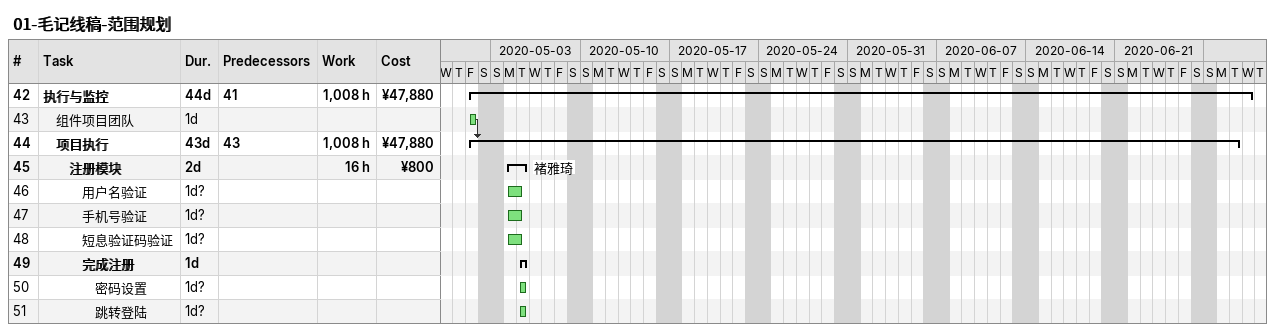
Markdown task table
01-毛记线稿-范围规划

| ID | Level | Task | Duration | Start | Finish | Predecessors | Resources | Work (h) | Cost (¥) |
|---|---|---|---|---|---|---|---|---|---|
| 42 | 1 | **执行与监控** | 44d | 2020-05-01 | 2020-07-01 | 41 |  | 1008 | 47880 |
| 43 | 2 | 组件项目团队 | 1d | 2020-05-01 | 2020-05-01 |  |  |  |  |
| 44 | 2 | **项目执行** | 43d | 2020-05-01 | 2020-06-30 | 43 |  | 1008 | 47880 |
| 45 | 3 | **注册模块** | 2d | 2020-05-04 | 2020-05-05 |  | 褚雅琦 | 16 | 800 |
| 46 | 4 | 用户名验证 | 1d? | 2020-05-04 | 2020-05-05 |  |  |  |  |
| 47 | 4 | 手机号验证 | 1d? | 2020-05-04 | 2020-05-05 |  |  |  |  |
| 48 | 4 | 短息验证码验证 | 1d? | 2020-05-04 | 2020-05-05 |  |  |  |  |
| 49 | 4 | **完成注册** | 1d | 2020-05-05 | 2020-05-05 |  |  |  |  |
| 50 | 5 | 密码设置 | 1d? | 2020-05-05 | 2020-05-05 |  |  |  |  |
| 51 | 5 | 跳转登陆 | 1d? | 2020-05-05 | 2020-05-05 |  |  |  |  |
